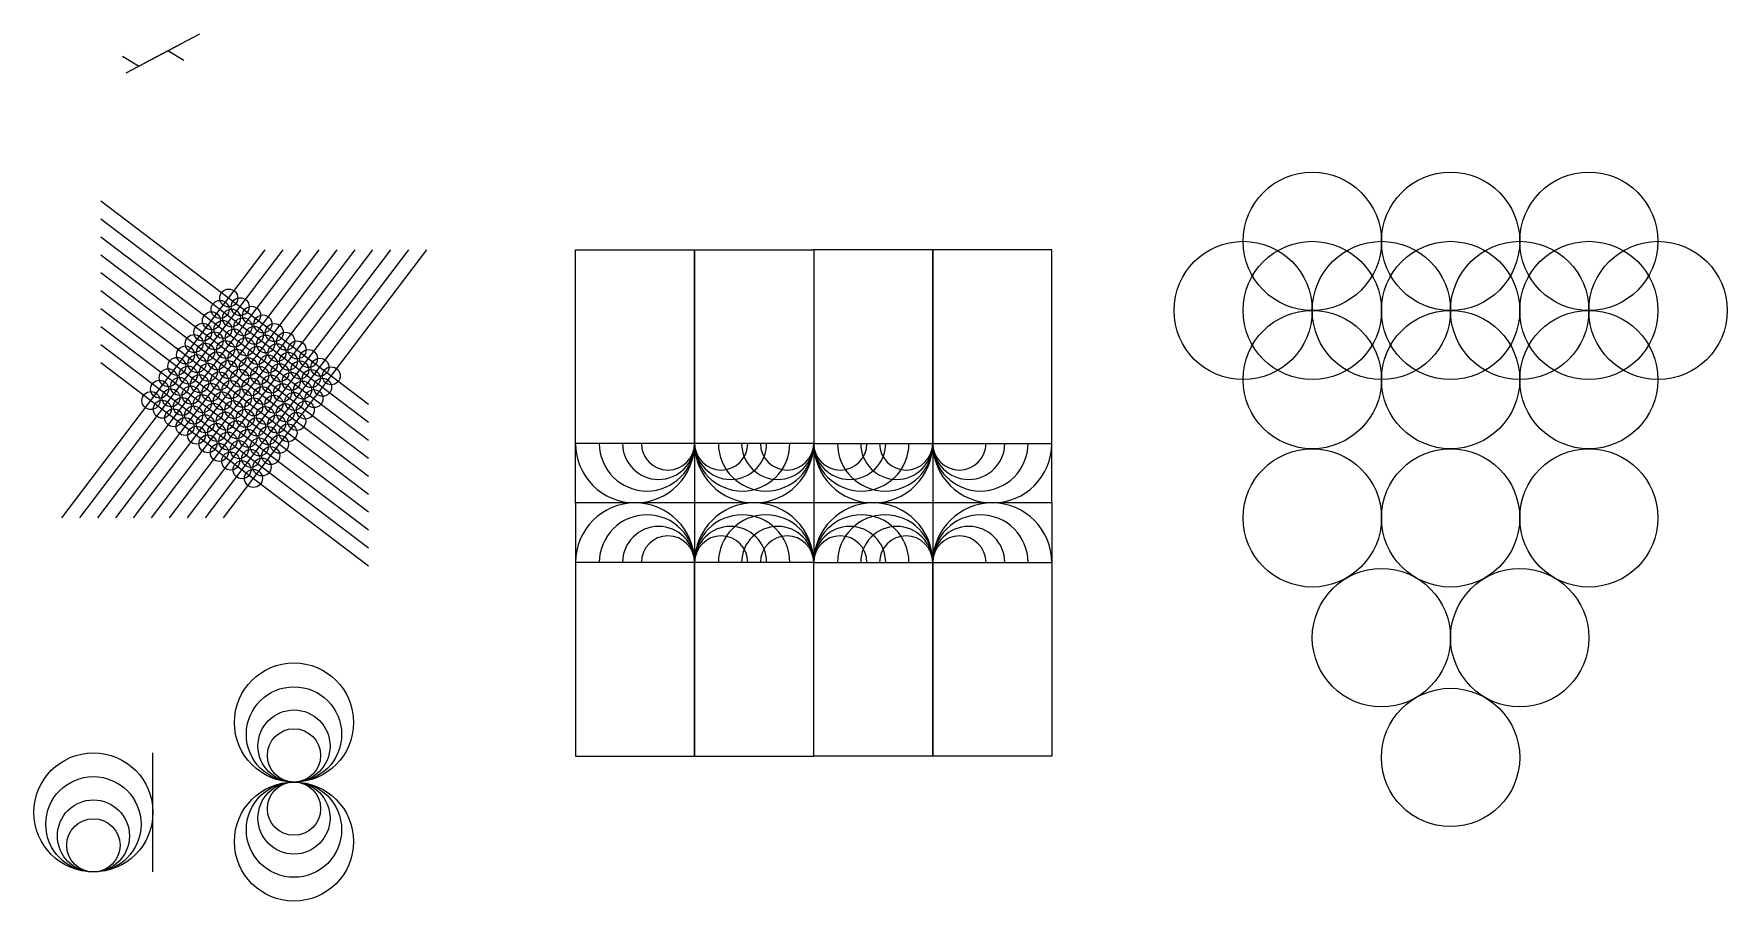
# Model space of a CAD drawing. Extents: x -4240 to 278603, y -63941 to 80916.
import ezdxf

# ---------------------------------------------------------------- set-up
doc = ezdxf.new("R2010")
doc.units = 0
doc.header["$LTSCALE"] = 1000
doc.header["$MEASUREMENT"] = 0

msp = doc.modelspace()

# ---------------------------------------------------------------- linework, layer by layer
at = {"color": 6}
for p, q in [((11191, 74415), (20381, 79269)), ((14310, 76062), (23500, 80916)), ((13263, 75509), (10578, 77125)), ((20812, 76462), (18128, 78079)), ((6923, 53036), (51681, 19059)), ((6923, 53036), (51681, 19059)), ((6923, 50036), (51681, 16059)), ((6923, 50036), (51681, 16059)), ((6923, 47036), (51681, 13059)), ((6923, 47036), (51681, 13059)), ((429, 66), (34406, 44824)), ((429, 66), (34406, 44824)), ((3429, 66), (37406, 44824)), ((3429, 66), (37406, 44824)), ((6429, 66), (40406, 44824)), ((6429, 66), (40406, 44824)), ((6923, 44036), (51681, 10059)), ((6923, 44036), (51681, 10059)), ((9429, 66), (43406, 44824)), ((9429, 66), (43406, 44824)), ((12429, 66), (46406, 44824)), ((12429, 66), (46406, 44824)), ((15429, 66), (49406, 44824)), ((15429, 66), (49406, 44824)), ((18429, 66), (52406, 44824)), ((18429, 66), (52406, 44824)), ((21429, 66), (55406, 44824)), ((21429, 66), (55406, 44824)), ((24429, 66), (58406, 44824)), ((24429, 66), (58406, 44824)), ((27429, 66), (61406, 44824)), ((27429, 66), (61406, 44824)), ((86239, 44850), (106129, 44850)), ((86239, 12511), (86239, 44850)), ((106129, 44850), (126019, 44850)), ((106129, 12511), (106129, 44850)), ((106129, 44850), (106129, 12511)), ((126019, 44850), (126019, 12511)), ((145910, 44850), (126019, 44850)), ((126019, 44850), (126019, 12511)), ((145910, 12511), (145910, 44850)), ((165800, 44850), (145910, 44850)), ((145910, 44850), (145910, 12511)), ((165800, 12511), (165800, 44850)), ((6923, 41036), (51681, 7059)), ((6923, 41036), (51681, 7059)), ((6923, 38036), (51681, 4059)), ((6923, 38036), (51681, 4059)), ((6923, 35036), (51681, 1059)), ((6923, 35036), (51681, 1059)), ((6923, 32036), (51681, -1941)), ((6923, 32036), (51681, -1941)), ((6923, 29036), (51681, -4941)), ((6923, 29036), (51681, -4941)), ((6923, 26036), (51681, -7941)), ((6923, 26036), (51681, -7941)), ((86239, 2565), (86239, 12511)), ((106129, 12511), (86239, 12511)), ((126019, 12511), (106129, 12511)), ((106129, 12511), (106129, -7380)), ((126019, 12511), (145910, 12511)), ((126019, 12511), (126019, -7380)), ((145910, 12511), (165800, 12511)), ((145910, 12511), (145910, -7380)), ((165800, 2565), (165800, 12511)), ((165800, 2565), (86239, 2565)), ((86239, 2565), (86239, -7380)), ((165800, 2565), (86239, 2565)), ((165800, 2565), (165800, -7380)), ((106129, -7380), (86239, -7380)), ((86239, -7380), (86239, -39719)), ((126019, -7380), (106129, -7380)), ((106129, -7380), (106129, -39719)), ((106129, -39719), (106129, -7380)), ((126019, -39719), (126019, -7380)), ((126019, -39719), (126019, -7380)), ((126019, -7380), (145910, -7380)), ((145910, -7380), (145910, -39719)), ((145910, -39719), (145910, -7380)), ((145910, -7380), (165800, -7380)), ((165800, -7380), (165800, -39719)), ((15650, -49119), (15650, -39174)), ((15650, -59064), (15650, -39174)), ((15650, -59064), (15650, -39174)), ((86239, -39719), (106129, -39719)), ((106129, -39719), (126019, -39719)), ((145910, -39719), (126019, -39719)), ((165800, -39719), (145910, -39719))]:
    msp.add_line(p, q, dxfattribs=at)
for centre, radius in [((209310, 46264), 11549), ((232408, 46264), 11549), ((255506, 46264), 11549), ((197761, 34715), 11549), ((209310, 34715), 11549), ((220859, 34715), 11549), ((232408, 34715), 11549), ((243957, 34715), 11549), ((255506, 34715), 11549), ((267055, 34715), 11549), ((28313, 36798), 1500), ((28313, 36798), 1500), ((30216, 35353), 1500), ((30216, 35353), 1500), ((25424, 32991), 1500), ((25424, 32991), 1500), ((26868, 34894), 1500), ((26868, 34894), 1500), ((28772, 33450), 1500), ((28772, 33450), 1500), ((32120, 33908), 1500), ((32120, 33908), 1500), ((34023, 32463), 1500), ((34023, 32463), 1500), ((209310, 23166), 11549), ((232408, 23166), 11549), ((255506, 23166), 11549), ((23979, 31088), 1500), ((23979, 31088), 1500), ((25882, 29643), 1500), ((25882, 29643), 1500), ((27327, 31546), 1500), ((27327, 31546), 1500), ((29230, 30102), 1500), ((29230, 30102), 1500), ((30675, 32005), 1500), ((30675, 32005), 1500), ((32578, 30560), 1500), ((32578, 30560), 1500), ((35926, 31019), 1500), ((35926, 31019), 1500), ((21089, 27282), 1500), ((21089, 27282), 1500), ((22534, 29185), 1500), ((22534, 29185), 1500), ((24437, 27740), 1500), ((24437, 27740), 1500), ((27785, 28198), 1500), ((27785, 28198), 1500), ((31133, 28657), 1500), ((31133, 28657), 1500), ((33036, 27212), 1500), ((33036, 27212), 1500), ((34481, 29115), 1500), ((34481, 29115), 1500), ((36384, 27671), 1500), ((36384, 27671), 1500), ((37829, 29574), 1500), ((37829, 29574), 1500), ((39732, 28129), 1500), ((39732, 28129), 1500), ((19644, 25378), 1500), ((19644, 25378), 1500), ((22992, 25837), 1500), ((22992, 25837), 1500), ((24896, 24392), 1500), ((24896, 24392), 1500), ((26340, 26295), 1500), ((26340, 26295), 1500), ((28244, 24850), 1500), ((28244, 24850), 1500), ((29688, 26754), 1500), ((29688, 26754), 1500), ((31592, 25309), 1500), ((31592, 25309), 1500), ((34940, 25767), 1500), ((34940, 25767), 1500), ((36843, 24323), 1500), ((36843, 24323), 1500), ((38288, 26226), 1500), ((38288, 26226), 1500), ((40191, 24781), 1500), ((40191, 24781), 1500), ((41636, 26684), 1500), ((41636, 26684), 1500), ((43539, 25239), 1500), ((43539, 25239), 1500), ((16755, 21572), 1500), ((16755, 21572), 1500), ((18200, 23475), 1500), ((18200, 23475), 1500), ((20103, 22030), 1500), ((20103, 22030), 1500), ((21548, 23934), 1500), ((21548, 23934), 1500), ((23451, 22489), 1500), ((23451, 22489), 1500), ((26799, 22947), 1500), ((26799, 22947), 1500), ((28702, 21502), 1500), ((28702, 21502), 1500), ((30147, 23406), 1500), ((30147, 23406), 1500), ((32050, 21961), 1500), ((32050, 21961), 1500), ((33495, 23864), 1500), ((33495, 23864), 1500), ((35398, 22419), 1500), ((35398, 22419), 1500), ((38746, 22878), 1500), ((38746, 22878), 1500), ((40649, 21433), 1500), ((40649, 21433), 1500), ((42094, 23336), 1500), ((42094, 23336), 1500), ((43997, 21891), 1500), ((43997, 21891), 1500), ((45442, 23795), 1500), ((45442, 23795), 1500), ((15310, 19669), 1500), ((15310, 19669), 1500), ((18658, 20127), 1500), ((18658, 20127), 1500), ((20561, 18682), 1500), ((20561, 18682), 1500), ((22006, 20586), 1500), ((22006, 20586), 1500), ((23909, 19141), 1500), ((23909, 19141), 1500), ((25354, 21044), 1500), ((25354, 21044), 1500), ((27257, 19599), 1500), ((27257, 19599), 1500), ((30605, 20058), 1500), ((30605, 20058), 1500), ((32508, 18613), 1500), ((32508, 18613), 1500), ((33953, 20516), 1500), ((33953, 20516), 1500), ((35856, 19071), 1500), ((35856, 19071), 1500), ((37301, 20975), 1500), ((37301, 20975), 1500), ((39204, 19530), 1500), ((39204, 19530), 1500), ((42552, 19988), 1500), ((42552, 19988), 1500), ((17213, 18224), 1500), ((17213, 18224), 1500), ((19116, 16779), 1500), ((19116, 16779), 1500), ((22464, 17238), 1500), ((22464, 17238), 1500), ((24368, 15793), 1500), ((24368, 15793), 1500), ((25812, 17696), 1500), ((25812, 17696), 1500), ((27716, 16251), 1500), ((27716, 16251), 1500), ((29160, 18154), 1500), ((29160, 18154), 1500), ((31064, 16710), 1500), ((31064, 16710), 1500), ((34412, 17168), 1500), ((34412, 17168), 1500), ((36315, 15723), 1500), ((36315, 15723), 1500), ((37760, 17627), 1500), ((37760, 17627), 1500), ((39663, 16182), 1500), ((39663, 16182), 1500), ((41108, 18085), 1500), ((41108, 18085), 1500), ((21020, 15334), 1500), ((21020, 15334), 1500), ((22923, 13890), 1500), ((22923, 13890), 1500), ((26271, 14348), 1500), ((26271, 14348), 1500), ((28174, 12903), 1500), ((28174, 12903), 1500), ((29619, 14806), 1500), ((29619, 14806), 1500), ((31522, 13362), 1500), ((31522, 13362), 1500), ((32967, 15265), 1500), ((32967, 15265), 1500), ((34870, 13820), 1500), ((34870, 13820), 1500), ((38218, 14279), 1500), ((38218, 14279), 1500), ((24826, 12445), 1500), ((24826, 12445), 1500), ((26729, 11000), 1500), ((26729, 11000), 1500), ((30077, 11458), 1500), ((30077, 11458), 1500), ((31980, 10014), 1500), ((31980, 10014), 1500), ((33425, 11917), 1500), ((33425, 11917), 1500), ((35328, 10472), 1500), ((35328, 10472), 1500), ((36773, 12375), 1500), ((36773, 12375), 1500), ((209310, 68), 11549), ((232408, 68), 11549), ((255506, 68), 11549), ((28632, 9555), 1500), ((28632, 9555), 1500), ((30536, 8110), 1500), ((30536, 8110), 1500), ((33884, 8569), 1500), ((33884, 8569), 1500), ((32439, 6666), 1500), ((32439, 6666), 1500), ((220859, -19935), 11549), ((243957, -19935), 11549), ((39210, -34105), 9945), ((39210, -36093), 7957), ((232408, -39938), 11549), ((39210, -38033), 6017), ((39210, -39603), 4448), ((5705, -49119), 9945), ((5705, -51107), 7957), ((39210, -53995), 9945), ((39210, -52007), 7957), ((39210, -50068), 6017), ((39210, -48498), 4448), ((5705, -53047), 6017), ((5705, -54616), 4448)]:
    msp.add_circle(centre, radius, dxfattribs=at)
for centre, radius, start, end in [((96184, 12511), 9945, 180, 0), ((98172, 12511), 7957, 180, 0), ((100112, 12511), 6017, 180, 0), ((101682, 12511), 4448, 180, 0), ((110577, 12511), 4448, 180, 0), ((112147, 12511), 6017, 180, 0), ((114086, 12511), 7957, 180, 0), ((116074, 12511), 9945, 180, 0), ((118063, 12511), 7957, 180, 0), ((120002, 12511), 6017, 180, 0), ((121572, 12511), 4448, 180, 0), ((132037, 12511), 6017, 180, 0), ((133976, 12511), 7957, 180, 0), ((130467, 12511), 4448, 180, 0), ((135965, 12511), 9945, 180, 0), ((137953, 12511), 7957, 180, 0), ((139892, 12511), 6017, 180, 0), ((141462, 12511), 4448, 180, 0), ((150357, 12511), 4448, 180, 0), ((151927, 12511), 6017, 180, 0), ((153867, 12511), 7957, 180, 0), ((155855, 12511), 9945, 180, 0), ((96184, -7380), 9945, 0, 180), ((98172, -7380), 7957, 0, 180), ((116074, -7380), 9945, 0, 180), ((114086, -7380), 7957, 0, 180), ((118063, -7380), 7957, 0, 180), ((135965, -7380), 9945, 0, 180), ((133976, -7380), 7957, 0, 180), ((137953, -7380), 7957, 0, 180), ((155855, -7380), 9945, 0, 180), ((153867, -7380), 7957, 0, 180), ((100112, -7380), 6017, 0, 180), ((112147, -7380), 6017, 0, 180), ((120002, -7380), 6017, 0, 180), ((132037, -7380), 6017, 0, 180), ((139892, -7380), 6017, 0, 180), ((151927, -7380), 6017, 0, 180), ((101682, -7380), 4448, 0, 180), ((110577, -7380), 4448, 0, 180), ((121572, -7380), 4448, 0, 180), ((130467, -7380), 4448, 0, 180), ((141462, -7380), 4448, 0, 180), ((150357, -7380), 4448, 0, 180)]:
    msp.add_arc(centre, radius, start, end, dxfattribs=at)

doc.saveas('drawing.dxf')
